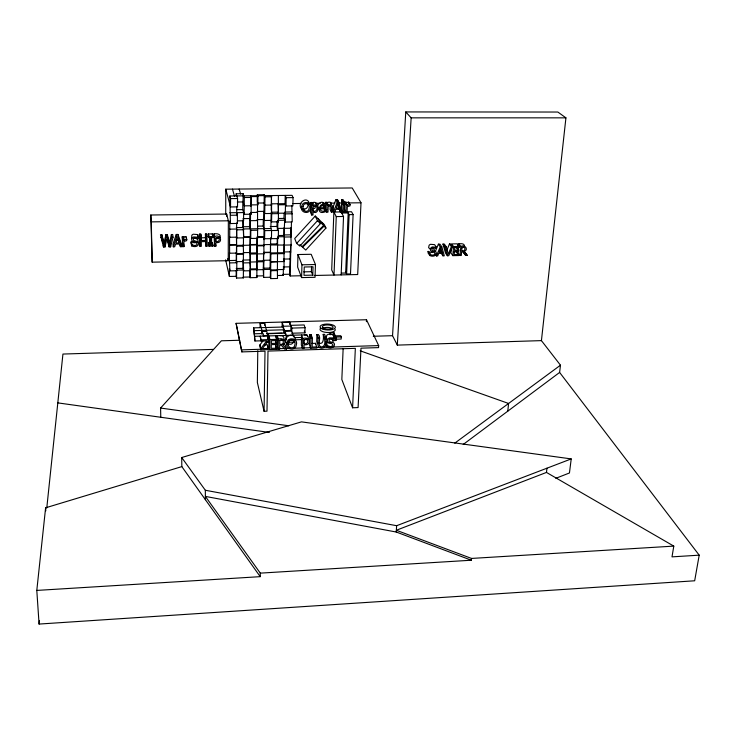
<?xml version="1.0" encoding="UTF-8"?>
<svg xmlns="http://www.w3.org/2000/svg" width="736" height="736" viewBox="0 0 736 736"><rect width="100%" height="100%" fill="white"/><g stroke="black" fill="none" stroke-linecap="round" stroke-linejoin="round"><path stroke-width="1.1" d="M225.722 214.25L225.777 189.18L352.222 187.965L361.008 202.777L357.687 274.537L314.198 275.476M226.633 216.274L226.633 214.029L150.788 215.004L152.168 262.163L228.234 260.7L228.353 220.8L226.633 214.029M236.569 278.052L236.615 270.13L243.414 269.992L243.349 277.904L236.569 278.052L236.155 276.322L229.384 276.46L229.411 268.557L229.945 270.885L236.762 270.738L236.817 262.77L236.228 260.406L229.42 260.535L229.448 252.549L229.614 253.221L236.44 253.101L236.624 237.332M229.614 253.221L229.549 236.642L229.706 237.277L236.578 237.167L236.661 222.916M229.706 237.277L229.77 220.975L230.423 223.542L237.378 223.44L237.424 215.188L236.725 212.667M230.423 223.542L229.853 195.997L292.082 195.344L293.066 197.616L292.864 205.896L285.982 205.979L285.044 203.66L285.218 195.417L286.166 197.69L285.982 205.979M229.945 270.885L229.42 260.535M250.709 195.776L251.261 197.45L251.086 214.222L244.15 214.314L244.288 197.524L243.11 193.697L236.192 193.77L237.581 198.536L237.526 206.88L230.534 206.963L230.57 198.61L229.853 195.997M236.182 195.831L236.192 193.77M236.155 276.322L236.182 270.673M236.247 262.807L236.274 252.43L236.744 254.279L243.579 254.159L243.239 244.61M236.744 254.279L236.412 236.532L236.79 237.958L243.662 237.848L242.935 220.662M236.081 323.334L241.868 351.9L265.015 351.173L264.068 411.277L266.993 411.166L267.996 351.081L355.35 348.34L352.581 407.79L358.092 407.569L360.98 348.165L378.552 347.613L378.663 345.589L366.5 319.737L236.081 323.334L241.868 351.9M236.707 215.74L236.762 206.338M236.79 237.958L236.633 229.043L229.733 229.144M244.15 214.314L242.76 209.613L242.825 201.241L244.223 205.85L251.169 205.767L250.626 204.065L250.608 206.172M243.11 193.697L243.046 201.949L237.296 202.014M243.156 220.386L243.101 227.498L236.247 227.599M283.976 245.116L284.068 269.477L277.343 269.615L277.5 278.466L270.765 278.613L270.333 277.242L263.598 277.389L263.874 261.676L250.323 262.044L250.406 254.049L249.817 251.96L250.442 270.728L243.644 270.876L242.99 268.346L243.055 260.406M243.662 237.848L243.506 228.942L270.894 228.528L271.602 230.561M237.829 220.855L243.57 220.782L243.634 212.575L229.798 212.75M243.423 245.3L243.487 237.222L250.341 237.112L250.12 253.037L256.919 252.908L257.223 253.92M243.414 253.524L243.349 261.519L236.532 261.648L236.578 253.653L242.273 253.543M243.644 270.876L243.248 261.142M257.536 203.982L257.591 238.354L250.737 238.464L250.82 230.331L249.716 226.651L249.854 213.44M256.965 238.409L256.864 277.555L250.102 277.693L249.982 270.222M250.442 270.728L250.028 262.145M250.534 213.514L250.286 236.946L243.441 237.056M250.102 277.693L250.185 269.79L256.965 269.652M284.151 333.242L284.225 329.792L283.378 327.023L253.662 327.86L254.316 334.319M253.662 327.86L254.941 340.998L262.577 340.768M254.941 340.998L254.38 333.794L263.083 333.537L263.736 336.021M257.241 202.023L257.324 194.792L264.224 194.718L264.988 196.834L264.739 213.56L271.621 213.468L271.455 195.555L271.207 210.128M263.258 267.959L263.755 269.615L256.993 269.753L256.809 262.016M257.122 261.906L257.02 244.895L250.203 245.014M257.26 237.268L257.158 245.336L263.966 245.217L264.086 237.158L257.26 237.268L257.591 238.354M257.931 196.54L250.985 196.613L250.902 204.912L257.821 204.829L257.931 196.54L257.324 194.792M257.784 350.759L257.361 382.49L264.068 411.277M263.138 340.685L259.863 344.972L260.765 349.839L268.355 349.609L267.407 344.798L264.408 344.89M260.102 327.18L260.158 323.546L264.712 323.426L268.787 339.544M260.765 349.839L259.863 344.972M261.151 341.016L260.24 336.242L261.151 341.016L266.726 340.842L260.783 348.606M277.086 221.38L276.984 226.44L278.447 230.46L278.291 238.574L264.601 238.731L264.721 230.607L263.212 226.053L263.313 218.969M261.924 334.098L261.979 330.427L260.158 323.546M263.598 277.389L263.24 269.082M278.346 195.491L278.429 221.821L271.575 221.913L271.032 220.395L264.187 220.496L263.865 219.53L264.224 194.718M263.552 253.469L263.332 268.208L270.066 268.07L270.894 270.701L270.765 278.613M263.69 253.92L263.589 260.756L256.818 260.884M263.856 239.614L264.307 212.308M250.406 254.049L264.022 253.791L263.782 244.646L270.572 244.527M260.231 576.656L260.286 573.132L205.372 496.404L396.235 532.018L471.353 560.225L471.518 558.431L396.345 530.26L546.471 472.429L673.799 546.112L672.005 556.867L699.2 555.165L694.674 580.787L39.082 624.064L36.8 590.419L45.614 507.812L181.829 466.615L260.231 576.656L36.8 590.419M264.684 325.238L264.712 323.426M267.656 337.888L267.729 333.445L285.504 332.93L286.258 335.404L286.157 340.06L283.93 340.124M254.996 336.278L267.407 336.03L268.355 340.814L262.347 348.616L268.373 348.432M268.373 338.017L267.729 333.445M268.778 340.409L268.75 342.13L266.874 342.185M270.066 268.07L270.333 252.209L263.562 252.328M270.692 237.636L270.443 252.531L263.663 252.65M270.894 228.528L271.152 213.247M277.5 244.821L277.168 243.892L270.397 244.012L270.572 252.945L284.096 252.696L284.436 236.67L277.647 236.78M270.333 277.242L270.471 269.358L263.718 269.496M263.874 261.676L263.451 260.296L270.195 260.158L270.793 262.007L270.655 269.937L277.398 269.799L277.628 237.93M270.333 252.209L270.866 253.837L270.728 261.814L284.243 261.556L283.664 259.909M271.575 221.913L271.713 213.716L271.17 212.226L278.024 212.134M271.464 238.685L271.584 230.497M269.79 349.563L269.956 339.563L268.971 335.984L268.806 345.929L269.79 349.563L276.57 349.352L275.568 344.549M277.168 243.892L277.279 238.16M277.334 229.512L277.371 227.488M275.715 336.959L275.733 335.782L276.745 340.547L271.391 340.704L271.336 343.445L276.322 343.298L276.304 344.476L271.317 344.632L271.253 348.34L276.589 348.174M278.346 235.538L283.986 235.446L284.685 220.211L277.868 220.303L277.711 228.427L291.3 228.224M278.19 203.743L278.438 213.228L285.292 213.146L285.402 222.051L292.238 221.959L291.842 205.675M278.153 349.296L278.355 339.314L277.316 335.736L277.122 345.672L278.153 349.296L279.597 349.26L279.68 345.294L281.318 345.239L284.666 349.094L286.534 349.039L285.439 345.414L283.949 343.74M285.402 222.051L283.986 218.408L284.096 213.33M290.711 227.948L291.171 244.959L284.4 245.079L283.949 227.902M282.118 326.802L282.21 322.414L289.699 322.212L290.932 326.039L283.388 326.25L282.21 322.414M277.656 275.503L283.231 275.384L283.378 268.649M285.292 213.146L285.476 204.737L278.604 204.82M283.332 328.845L283.388 326.25M285.467 334.604L285.504 332.93M301.613 275.742L290.168 275.982L289.552 274.243L289.736 266.414L290.352 268.134M290.72 244.996L290.564 251.832L283.829 251.96M290.168 275.982L290.922 244.315M291.116 236.293L291.447 222.143M289.644 324.401L289.699 322.212M291.704 333.233L304.916 332.847L305.063 327.713L304.115 324.962L290.941 325.33L290.821 330.455L283.296 330.666M293.6 336.876L291.76 331.117L291.833 328.09L290.941 325.33M297.96 254.536L297.638 267.085L301.594 277.592L315.045 277.306L315.459 264.537L311.19 254.288L297.96 254.536L301.944 264.813L301.594 277.592M302.514 348.542L302.8 338.578L301.604 335.027L301.328 344.926L302.514 348.542L303.94 348.496L304.051 344.788C312.156 345.8 310.178 335.699 302.8 338.578M304.088 343.666L304.198 339.682C309.35 337.87 308.642 345.147 304.088 343.666L303.48 341.872M310.831 202.492L310.528 212.465L311.705 215.032L312.975 215.013L313.067 211.95C319.746 215.547 319.672 200.836 313.26 205.758L312.092 202.474L310.831 202.492L312.009 205.004L311.705 215.032M312.092 202.474L312.073 203.237C314.088 200.974 317.676 202.961 317.032 205.868M313.104 210.947L313.223 206.798L315.689 205.979A1.371 1.297 -26.5 0 1 316.581 206.614C317.98 208.941 315.919 212.713 313.104 210.947L312.312 209.254M312.772 275.135L313.03 266.818L304.244 267.002L304.005 275.319L312.772 275.135L311.392 271.694L311.549 266.533M316.922 346.923L312.128 347.07L312.404 338.293L311.153 334.742L309.727 334.788L309.424 344.678L310.666 348.284L316.885 348.091L315.634 343.326L311.825 343.436M310.666 348.284L310.978 338.339L309.727 334.788M311.08 336.922L311.153 334.742M315.597 344.485L315.634 343.326M316.912 334.576C320.28 338.201 314.603 347.972 321.733 348.146C328.109 347.705 326.269 338.146 324.631 334.346L323.214 334.383C324.392 337.668 326.885 345.994 321.779 347.024C316.176 346.196 321.926 337.686 318.338 334.53L316.912 334.576L316.738 341.716L317.621 343.721M325.588 207.966C321.696 196.576 313.573 216.614 325.321 211.72L325.367 210.376L324.033 207.837L323.638 208.104M331.375 212.078L331.513 206.982L330.611 205.786A2.19 2.07 -28.6 0 0 329.194 206.016L328.192 206.669L327.989 212.124L326.729 212.143L325.459 209.594L325.717 202.317L326.977 202.308L328.228 205.62C332.313 201.894 334.512 208.978 332.644 212.069L331.375 212.078L330.087 209.539L330.234 205.399M326.729 212.143L326.986 204.829L325.717 202.317M328.228 205.62L326.977 202.308M323.214 334.383C323.684 337.18 323.969 345.359 318.844 343.022M326.269 337.962L326.747 335.349A3.432 3.11 -21.1 0 1 328.376 334.264L332.948 334.558C337.162 343.666 332.47 336.416 329.139 339.682C328.146 343.344 334.944 340.961 334.503 344.724C334.153 348.165 329.618 348.422 327.143 347.18C324.935 337.842 326.066 344.862 330.988 342.617M330.087 334.816L330.16 332.994L334.107 332.874L336.03 338.348L335.938 340.52L332.957 340.612M336.251 216.586L334.006 275.071L331.706 269.919L333.877 211.977L336.251 216.586L343.537 216.485L341.154 274.914M334.034 334.705L334.107 332.874M335.938 340.52L335.515 337.051M341.642 202.133L341.348 209.401L342.709 211.931L343.004 204.636L341.642 202.133L342.893 202.124L344.273 204.617L343.97 211.922M341.651 199.64L341.596 200.919L342.967 203.412L344.411 203.394L344.457 202.115L343.086 199.631L341.651 199.64L343.013 202.133L342.967 203.412M344.742 202.096L344.448 209.355L345.828 211.894L346.122 204.599L344.742 202.096L346.003 202.087L347.346 205.666L349.103 204.626A2.502 2.355 -31.3 0 1 350.106 204.59L350.051 205.868L347.3 206.706L347.088 211.876M345.957 203.164L346.003 202.087M335.027 335.883L340.777 335.708L341.274 336.913L341.182 339.048L335.423 339.222M348.643 203.366L348.698 202.096L346.619 202.648M343.142 348.606L341.835 379.491L352.581 407.79M340.483 209.41L341.835 211.95L338.836 202.244L337.502 199.76L335.864 199.778L332.138 209.512L333.436 212.051L351.523 211.747L353.105 214.581L350.502 273.93L346.601 274.013L349.131 214.636L347.576 211.802M366.399 321.678L366.5 319.737M541.429 340.621L397.302 345.11L392.546 335.69L405.766 111.936L557.851 112.038L565.929 117.843L541.429 340.621L560.473 365.194L559.618 372.444L699.2 555.165M397.302 345.11L411.148 117.852L405.766 111.936M396.235 532.018L396.64 525.706L571.219 458.914L569.452 472.972L555.809 478.317M433.035 251.546C431.738 254.509 427.395 249.495 428.012 252.871L429.815 255.548C432.023 256.781 436.025 256.432 436.356 253.377C436.926 249.982 430.753 251.942 431.802 248.667C433.007 245.861 437.046 250.544 436.43 247.268L434.59 244.646L430.569 244.315A3.082 2.806 -35 0 0 429.106 245.3L428.6 247.701L430.496 249.173M429.815 255.548L429.925 254.03L428.113 251.362M451.186 249.587L450.929 252.982L452.861 255.65L458.703 255.539L458.786 254.463L456.817 251.813L453.394 251.868M452.861 255.65L453.569 246.542L451.628 243.92L457.452 243.818L459.43 246.44L459.338 247.517L454.728 247.6L454.535 250.102L458.822 250.019L458.74 251.096L454.452 251.178L454.186 254.555L458.786 254.463M456.771 248.455L456.854 247.388L454.719 247.425M456.734 252.88L456.817 251.813M464.434 246.155C464.609 243.193 460.69 243.68 458.813 243.8L458.096 252.853L460.064 255.512L461.306 255.484L461.601 251.878L463.018 251.85M460.064 255.512L460.791 246.413L458.813 243.8M220.257 237.25C220.929 233.708 216.338 233.441 213.974 233.873L214.562 246.1L215.896 246.082L215.896 242.53C223.284 243.92 221.186 233.468 214.544 236.55L213.974 233.873M39.082 624.064L39.431 620.641M507.803 411.148L508.576 403.466L360.226 350.824M46.773 508.006L62.937 354.053L213.339 349.398M546.471 472.429L546.968 468.188M315.726 206.025L314.806 208.38L312.754 208.711M333.022 341.725L332.663 339.618L330.022 338.496M164.211 244.435L161.837 234.692L160.439 234.71L163.484 246.983L164.984 246.956L166.879 238.952L169.096 246.882L170.623 246.854L173.043 237.213L172.73 234.517L171.396 234.536L169.492 242.595L169.795 245.336L171.709 237.231L171.396 234.536M164.036 242.613L165.931 234.628L167.302 234.6L169.492 242.595M165.931 234.628L166.207 237.323L164.294 245.355L161.837 234.692M176.263 234.462L172.978 244.067L173.3 246.808L174.671 246.79L175.554 244.094L179.455 244.03L180.412 246.689L181.838 246.661L181.47 243.929L177.928 234.434L176.263 234.462L176.603 237.158L173.3 246.808M307.988 339.048C309.24 336.646 306.645 334.429 304.299 334.944M334.788 212.042L335.8 209.309L339.627 209.263L340.428 211.968L338.284 206.733L339.627 209.263M333.436 212.051L337.198 202.262L335.864 199.778M435.436 251.261L438.398 244.15L439.926 244.131L441.802 246.753L444.296 255.815L442.98 255.834L441.103 253.166M446.706 250.59L449.466 243.956L450.726 243.938L452.668 246.56L448.748 255.723L447.405 255.751L445.501 253.083L442.971 244.076L444.296 244.048L446.2 246.67L448.224 254.196L451.398 246.578L449.466 243.956M442.98 255.834L442.318 253.313L438.73 253.377L437.69 255.935L436.43 255.962L440.266 246.781L438.398 244.15M283.636 339.692C285.08 337.336 282.468 335.009 280.103 335.653M218.794 237.498L217.534 238.584L215.317 238.74L215.896 241.445C220.257 242.88 220.644 235.952 215.887 237.627L215.896 241.445M197.598 242.549C199.355 240.083 196.383 237.995 194.019 238.105M462.944 247.103L461.739 248.106M282.146 339.664L279.91 340.547M306.434 339.066L303.858 340.05M160.779 417.266L160.586 408.057L221.38 340.805L239.724 340.253M299.782 244.637L305.753 250.074L325.974 228.068L324.318 224.59L315.266 216.044L294.704 238.528L296.645 243.45L299.828 246.072L320.464 223.569L318.256 218.859M296.645 243.45L317.446 220.736L315.266 216.044M302.156 246.588L323.656 225.474L319.525 221.582M302.468 247.36L324.006 226.21L322.359 222.741M183.66 238.703L183.917 240.516L185.647 239.476A2.502 2.355 -3.5 0 1 186.668 239.439C186.834 242.944 186.76 233.11 183.531 237.802L183.522 236.744L182.243 236.762L182.703 246.652L183.982 246.624L183.926 241.528L186.613 240.7M326.95 203.118C328.247 201.535 331.476 201.756 331.504 204.176M463.22 444.452L559.618 372.444M454.802 443.127L560.473 365.194M325.367 210.376C323.711 211.894 319.985 211.563 320.335 208.693L325.57 208.628M196.162 242.319C192.685 244.407 189.575 238.142 191.7 245.925C193.991 247.149 198.416 246.992 198.591 243.662C198.867 240.037 192.482 242.236 193.264 238.722C196.098 235.52 200.201 242.457 197.68 234.572L193.31 234.223A3.22 3.036 -4.5 0 0 191.811 235.253L191.682 238.16M464.287 251.482C468.988 249.614 464.83 244.14 460.791 246.413M181.829 466.615L181.709 457.525L301.456 421.866L571.219 458.914M322.313 208.647L320.951 208.711M260.286 573.132L471.353 560.225M471.518 558.431L673.799 546.112M241.886 349.848L261.427 349.241M276.368 348.772L290.159 348.349M293.609 348.238L310.85 347.705M316.6 347.521L320.05 347.42M323.49 347.309L378.663 345.589M333.077 335.331L335.055 335.266M294.952 337.668L302.524 337.438M333.528 337.116L341.274 336.913M373.281 336.269L392.546 335.69M261.17 339.83L268.382 339.609M269.956 339.563L276.764 339.36M278.355 339.314C282.606 336.729 288.199 342.507 282.78 344.825L286.534 349.039M310.978 338.339L312.404 338.293M318.21 338.118L319.645 338.082M324.548 337.934L325.984 337.888M332.046 338.468L336.03 338.348M276.129 340.363L278.355 340.299M295.973 339.765L302.468 339.572M289.092 340.115L293.489 339.986M325.606 339.517L327.557 339.462M287.942 342.295L294.529 342.093M327.207 345.534L330.574 346.711L332.838 345.653C333.693 342.056 324.714 343.703 328.1 338.9A3.459 3.119 -21.2 0 1 329.737 337.806L334.346 338.1M291.833 328.09L305.063 327.713M254.352 330.648L284.225 329.792M266.57 331.412L261.961 331.55L262.504 333.61M291.76 331.117L284.188 331.338L284.814 333.39M266.533 333.758L281.943 333.307M263.046 335.671L267.692 335.533M268.41 335.929L307.087 334.806L307.657 336.453M289.552 274.243L282.891 274.381L283.231 275.384M341.403 273.102L345.662 273.01L348.192 212.934L341.697 213.017M263.138 275.825L256.413 275.972L256.864 277.555M249.918 276.994L243.156 277.141L243.349 277.904M229.972 262.899L236.817 262.77M270.793 262.007L277.49 261.685M243.708 262.899L250.525 262.77M301.944 264.813L315.459 264.537M283.204 266.975L289.892 266.837L290.26 251.04L290.729 252.292M236.21 268.484L242.99 268.346M249.955 268.953L256.726 268.815M270.894 270.701L277.656 270.563M303.775 271.86L311.392 271.694M440.266 246.781L441.802 246.753M442.971 244.076L444.866 246.698L446.2 246.67M451.398 246.578L452.668 246.56M453.569 246.542L459.43 246.44M270.866 253.837L284.418 253.589M442.051 252.282L439.153 252.338L440.91 248.004L442.051 252.282L440.174 249.633M429.925 254.03C431.268 256.054 436.595 255.171 434.488 252.411C432.188 252.347 428.849 250.525 430.919 247.931A3.1 2.824 -34.9 0 1 432.391 246.937L436.43 247.268M465.676 255.401L467.286 255.374L465.272 252.715L463.671 252.742L465.676 255.401L462.346 250.976M283.378 259.09L290.076 258.962L290.545 260.231M242.963 260.056L249.734 259.928M200.799 237.82L205.436 237.746L205.96 240.442L201.296 240.525L200.781 234.085L199.438 234.103L199.98 246.348L201.324 246.33L201.296 241.656L205.96 241.574L205.979 246.247L207.331 246.229L206.761 233.993L205.427 234.011L205.436 237.746M284.574 237.038L291.364 236.928M182.243 236.762L182.611 239.467L183.899 239.439L183.917 240.516M176.622 240.258L178.71 240.23M179.06 242.954L175.913 243L177.422 238.446L179.06 242.954L178.83 241.132M208.444 242.503L209.723 242.484L210.266 245.208L208.978 245.226L208.444 242.503L208.987 246.201L212.906 246.128L212.345 242.438L212.906 246.128M167.698 240.194L168.802 244.14L170.32 244.113L170.623 246.854M191.259 241.61C190.201 244.876 195.187 246.836 197.046 244.536C197.699 241.031 189.244 242.595 192.243 237.94A3.238 3.054 -4.7 0 1 193.752 236.909L198.15 237.259M229.522 244.72L236.366 244.6M212.906 245.162L211.609 245.18L211.591 237.581L212.888 237.553L212.327 233.901L208.417 233.965L208.96 237.618L210.248 237.599L210.266 245.208M250.074 244.564L256.882 244.444M229.641 245.18L236.486 245.07M236.578 245.419L250.258 245.18L250.056 244.499M270.71 244.941L284.4 245.079M236.79 246.229L243.644 246.109M257.324 245.888L264.141 245.769M257.545 226.136L263.212 226.053M242.889 226.752L249.716 226.651M270.204 226.541L276.984 226.44M236.836 229.825L243.726 229.724M250.82 230.331L257.701 230.23M264.721 230.607L278.447 230.46M198.159 238.786L197.588 236.09L198.058 238.786M283.802 234.95L290.545 234.839M160.687 237.406L162.086 237.388M166.207 237.323L167.587 237.305L169.795 245.336M171.709 237.231L173.043 237.213M176.603 237.158L178.278 237.13L181.838 246.661M199.438 234.103L199.916 236.79L201.268 236.762L201.296 240.525M205.427 234.011L205.942 236.688L207.294 236.67M208.417 233.965L208.95 236.642L212.888 236.578M257.122 236.836L263.948 236.725M284.86 212.051L291.686 211.959M271.713 213.716L278.585 213.624M285.577 213.863L292.44 213.771M230.46 215.28L237.424 215.188M349.131 214.636L353.105 214.581M242.954 218.629L249.798 218.537L250.461 220.68L257.324 220.588M278.328 218.491L283.986 218.408M257.02 219.622L263.865 219.53M150.788 215.004L151.276 221.876L228.353 220.8M337.198 202.262L338.836 202.244M343.013 202.133L344.457 202.115M285.044 203.66L271.317 203.826L271.768 205.05L264.868 205.132L264.104 202.97L257.223 203.053L257.821 204.829M293.02 203.568L300.95 203.476M308.89 203.384L313.416 203.329M315.689 203.302L320.215 203.256M322.488 203.228L325.882 203.182M330.418 203.136L334.944 203.081M339.48 203.026L345.147 202.961M348.551 202.924L361.008 202.777M312.009 205.004L313.278 204.985M326.986 204.829L328.256 204.81M343.004 204.636L344.273 204.617M346.122 204.599L347.392 204.58M324.364 207.699L320.362 207.754C320.298 205.224 324.751 204.884 324.364 207.699L323.113 205.178M339.305 208.159L336.214 208.196L337.934 203.578L339.305 208.159L337.419 203.817M237.038 209.686L242.76 209.613M325.459 209.594L326.72 209.576M264.988 196.834L271.915 196.76M244.288 197.524L251.261 197.45M286.166 197.69L293.066 197.616M230.57 198.61L237.581 198.536M411.148 117.852L565.929 117.843M303.839 209.99L304.805 210.054M160.586 408.057L288.816 425.776M57.813 402.886L269.358 432.428M181.709 457.525L205.335 490.259L396.64 525.706M431.885 248.234L434.176 249.292L434.516 250.718M319.893 209.594C313.067 206.439 323.766 197.478 324.328 205.436M303.076 208.389C306.277 210.551 309.028 206.144 307.832 203.256M327.097 339.002L326.471 338.367M286.994 344.227L287.666 344.788M302.229 209.346C295.476 204.01 307.547 194.709 309.35 203.798M288.098 343.372C290.757 346.132 294.805 342.553 293.774 339.287M324.006 226.21L325.974 228.068M317.446 220.736L320.464 223.569M464.076 251.169L467.286 255.374M457.369 244.895L459.338 247.517M456.854 247.388L458.822 250.019M457.387 253.764L458.703 255.539M440.441 250.654L442.318 253.313M435.206 254.178L436.43 255.962M428.205 251.362L430.008 254.021M348.698 202.096L350.106 204.59M341.09 211.885L343.537 216.485M324.061 209.171L325.321 211.72M345.699 272.108L346.601 274.013M286.46 343.51C282.044 337.116 293.866 331.034 295.237 339.002M330.16 332.994L330.786 334.586M325.22 336.435L325.671 337.64M325.956 341.946L327.308 345.524M325.8 343.583L327.143 347.18M277.868 220.303L278.429 221.821M264.739 213.56L263.985 211.37L257.122 211.453L257.434 212.4L250.544 212.492L251.086 214.222M304.281 330.998L304.916 332.847M263.902 236.596L264.601 238.731M263.709 252.788L264.022 253.791M337.502 199.76L339.158 205.114M286.203 337.925L286.663 339.434M239.145 189.051L240.681 194.129M250.737 238.464L250.157 236.504L249.973 252.512L243.174 252.632L243.579 254.159M161.368 237.884L162.923 243.174M243.165 219.365L243.57 220.782M232.466 189.115L234.499 196.227M275.558 340.602L276.322 343.298M275.531 341.771L276.304 344.476M275.54 345.718L276.57 349.352M444.866 246.698L447.405 255.751M267.628 338.128L268.116 339.922M225.777 189.18L230.534 206.963M267.628 346.877L268.116 348.698M236.615 270.13L236.762 270.738M227.746 258.612L228.234 260.7M225.621 259.845L229.384 276.46M215.326 243.358L215.896 246.082M212.888 237.553L212.327 233.901M205.96 241.574L205.445 238.869L205.979 246.247M200.781 234.085L201.268 236.762M191.351 241.61L191.783 244.334M186.272 236.734L186.668 239.439M183.522 236.744L183.899 239.439M183.604 243.892L183.982 246.624M180.173 244.858L180.412 246.689M177.928 234.434L178.278 237.13M168.802 244.14L169.096 246.882M167.302 234.6L167.587 237.305M164.809 245.125L164.984 246.956M163.318 245.152L163.484 246.983M45.614 507.812L45.798 510.83M151.276 221.876L152.168 262.163M182.611 239.467L182.703 246.652M191.682 244.334L191.7 245.925M197.68 234.572L197.69 236.09M199.916 236.79L199.98 246.348M206.761 233.993L206.77 236.1M205.942 236.688L205.96 240.442M205.335 490.259L205.381 499.68M211.048 237.056L211.057 240.295M209.714 237.075L209.723 242.484M208.95 236.642L208.96 237.618M208.978 245.226L208.987 246.201M214.544 236.55L214.562 246.1M322.607 328.596A5.41 2.107 2.1 0 1 327.52 327.41A5.41 2.107 2.1 0 1 332.58 328.826M335.174 329.296A7.636 2.981 2.1 0 1 326.802 332.47A7.636 2.981 2.1 0 1 320.537 328.219M279.781 340.409L279.698 344.19C284.326 345.791 284.804 338.422 279.781 340.409M461.96 247.434L461.684 250.866C465.566 252.328 466.431 245.796 461.96 247.434M288.466 343.086C286.571 347.99 294.492 349.931 294.878 344.733C296.792 339.802 288.806 337.842 288.466 343.086M303.094 206.66C301.199 211.324 308.715 213.541 309.083 208.398C311.006 203.697 303.434 201.48 303.094 206.66M286.994 342.866C284.703 349.49 295.624 351.532 296.332 344.917C298.632 338.302 287.712 336.26 286.994 342.866M301.723 206.42C299.396 212.732 309.764 215.142 310.454 208.601C312.772 202.308 302.404 199.888 301.723 206.42M324.548 328.624A5.41 2.098 2.1 0 0 333.114 327.41A5.41 2.098 2.1 0 0 325.533 325.036A5.41 2.098 2.1 0 0 324.548 328.624M323.251 329.296A7.645 2.962 2.1 0 0 335.331 327.575A7.645 2.962 2.1 0 0 324.613 324.226A7.645 2.962 2.1 0 0 323.251 329.296"/></g></svg>
